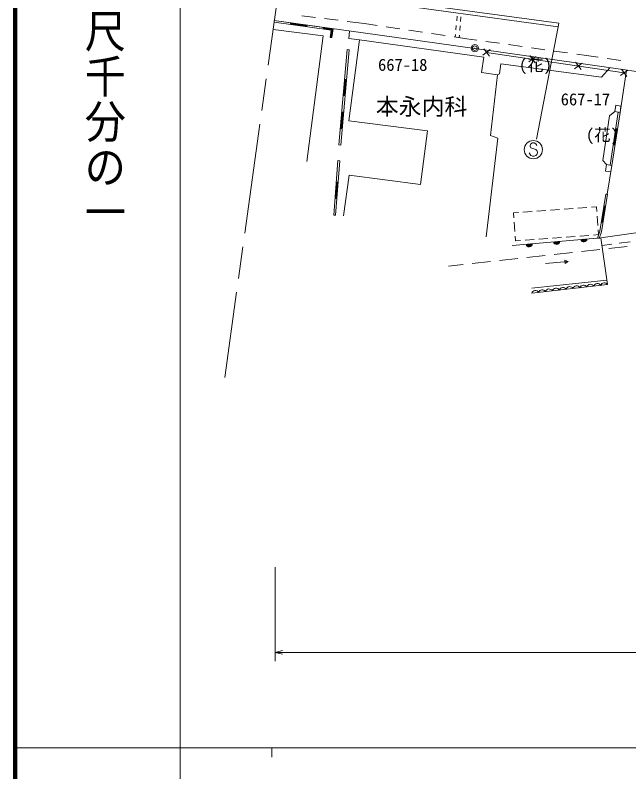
# Model space of a CAD drawing. Units: millimetres, scale not verified. Extents: x 40000 to 680000, y 20000 to 380000.
# Drawn here: x 40000 to 106974, y 202388 to 284926 of the extents above; entities that cross this region are included whole.
import ezdxf
from ezdxf.enums import TextEntityAlignment as Align

# ---------------------------------------------------------------- set-up
doc = ezdxf.new("R2010")
doc.units = ezdxf.units.MM
doc.header["$LTSCALE"] = 1000
doc.header["$PDMODE"] = 32
doc.header["$PDSIZE"] = 500
doc.linetypes.add('CHAIN', pattern=[18.5, 12, -1.5, 3.5, -1.5])
for name, color, linetype, lineweight in [('M-BGD', 7, 'Continuous', 13), ('M-BMK', 2, 'CHAIN', 13), ('M-BMK-ROW', 30, 'Continuous', 13), ('M-STR-HTXT', 7, 'Continuous', 13), ('M-TTL', 2, 'Continuous', 140), ('M-TTL-BAND', 7, 'Continuous', 13)]:
    doc.layers.add(name, color=color, linetype=linetype, lineweight=lineweight)
doc.layers.add('M-BMK-HTXT', color=7, linetype='Continuous')
doc.styles.add('@ＭＳ ゴシック', font='')
doc.styles.add('ＭＳ ゴシック', font='')
doc.styles.get('@ＭＳ ゴシック').set_extended_font_data('@MS Gothic')
doc.styles.get('ＭＳ ゴシック').set_extended_font_data('MS Gothic')

msp = doc.modelspace()

# ---------------------------------------------------------------- linework, layer by layer
at = {"layer": 'M-BGD'}
for p, q in [((71276, 284863), (72764, 284674)), ((88229, 284799), (88184, 284301)), ((68281, 284348), (68253, 284150)), ((68253, 284150), (74492, 283272)), ((68281, 284348), (74720, 283442)), ((70063, 284097), (70036, 283899)), ((70041, 283939), (71824, 283688)), ((70047, 283979), (71829, 283728)), ((70052, 284018), (71835, 283767)), ((70058, 284058), (71840, 283807)), ((73756, 284549), (75244, 284360)), ((76236, 284234), (78117, 283996)), ((78117, 283996), (79508, 283792)), ((88643, 284740), (88604, 284242)), ((71818, 283649), (71846, 283847)), ((73628, 283596), (73600, 283398)), ((74538, 283306), (73606, 283437)), ((73612, 283477), (74583, 283340)), ((74629, 283374), (73617, 283516)), ((73623, 283556), (74675, 283408)), ((74492, 283272), (74374, 282500)), ((74538, 283306), (74414, 282494)), ((74453, 282488), (74583, 283340)), ((74629, 283374), (74493, 282482)), ((74532, 282476), (74675, 283408)), ((74720, 283442), (74572, 282470)), ((80497, 283647), (81981, 283429)), ((82971, 283284), (84455, 283066)), ((88140, 283803), (88095, 283305)), ((88566, 283743), (88528, 283245)), ((74572, 282470), (74374, 282500)), ((74572, 282470), (74374, 282500)), ((85444, 282921), (86928, 282704)), ((87918, 282559), (89308, 282355)), ((88050, 282807), (88027, 282543)), ((88490, 282746), (88469, 282478)), ((89308, 282355), (90390, 282202)), ((91380, 282061), (92865, 281851)), ((93855, 281711), (95340, 281501)), ((75329, 270766), (76241, 281165)), ((75529, 270749), (76440, 281147)), ((76241, 281165), (76440, 281147)), ((91853, 281161), (91050, 280565)), ((91153, 281264), (91749, 280461)), ((91451, 280863), (106463, 278640)), ((96331, 281360), (97816, 281150)), ((98806, 281010), (100291, 280799)), ((101281, 280659), (102363, 280506)), ((96857, 280420), (96054, 279824)), ((96157, 280523), (96753, 279720)), ((102363, 280506), (103620, 280326)), ((104610, 280184), (106094, 279971)), ((101861, 279679), (101057, 279083)), ((101161, 279783), (101757, 278979)), ((106165, 279042), (106761, 278239)), ((106007, 274321), (106722, 278934)), ((106864, 278938), (106061, 278342)), ((75841, 276142), (75998, 277935)), ((75880, 276138), (76038, 277932)), ((75920, 276135), (76077, 277928)), ((76157, 277921), (75958, 277939)), ((75960, 276131), (76117, 277925)), ((75801, 276145), (76000, 276128)), ((75526, 272556), (75683, 274349)), ((75566, 272552), (75723, 274345)), ((75606, 272549), (75763, 274342)), ((75843, 274335), (75644, 274352)), ((75646, 272545), (75803, 274338)), ((105809, 274352), (104916, 268567)), ((106007, 274321), (105114, 268536)), ((106007, 274321), (105809, 274352)), ((75486, 272559), (75686, 272542)), ((105574, 272567), (105299, 270788)), ((105614, 272561), (105339, 270782)), ((105653, 272555), (105378, 270776)), ((105693, 272548), (105418, 270770)), ((105732, 272542), (105535, 272573)), ((75329, 270766), (75529, 270749)), ((96277, 270890), (96186, 270708)), ((96459, 270981), (96277, 270890)), ((96641, 270981), (96459, 270981)), ((96822, 270890), (96641, 270981)), ((96913, 270708), (96822, 270890)), ((105260, 270794), (105458, 270763)), ((96186, 270708), (96186, 270617)), ((96186, 270617), (96277, 270435)), ((96277, 270435), (96822, 270254)), ((96822, 270254), (96913, 270163)), ((96913, 270163), (97004, 269981)), ((97004, 269981), (97004, 269890)), ((96186, 269708), (96095, 269890)), ((96277, 269617), (96186, 269708)), ((96459, 269526), (96277, 269617)), ((96641, 269526), (96459, 269526)), ((96822, 269617), (96641, 269526)), ((96913, 269708), (96822, 269617)), ((97004, 269890), (96913, 269708)), ((74772, 263116), (75227, 269057)), ((74971, 263101), (75427, 269041)), ((75227, 269057), (75427, 269041)), ((104621, 265404), (105114, 268536)), ((105114, 268536), (104916, 268567)), ((74949, 264908), (75087, 266702)), ((74989, 264905), (75127, 266699)), ((75029, 264902), (75167, 266696)), ((75246, 266690), (75047, 266706)), ((75069, 264899), (75207, 266693)), ((103799, 261357), (104443, 265414)), ((103993, 261307), (104640, 265383)), ((104443, 265414), (104640, 265383)), ((74909, 264911), (75109, 264896)), ((103997, 262352), (104279, 264130)), ((104037, 262346), (104319, 264124)), ((104438, 264105), (104240, 264136)), ((94918, 263385), (94372, 263345)), ((94372, 263345), (94410, 262827)), ((96414, 263495), (95417, 263421)), ((97910, 263605), (96913, 263531)), ((99406, 263715), (98409, 263641)), ((100902, 263825), (99905, 263751)), ((102398, 263935), (101401, 263861)), ((103443, 264012), (102897, 263971)), ((103481, 263494), (103443, 264012)), ((104076, 262340), (104358, 264117)), ((104116, 262333), (104398, 264111)), ((74772, 263116), (74971, 263101)), ((103591, 261998), (103518, 262995)), ((94447, 262329), (94520, 261331)), ((103958, 262359), (104155, 262327)), ((94557, 260833), (94595, 260315)), ((101624, 260832), (102621, 260905)), ((103119, 260942), (103666, 260982)), ((103536, 260616), (103799, 261357)), ((103666, 260982), (103628, 261500)), ((103724, 260549), (103993, 261307)), ((94249, 259794), (103923, 260651)), ((94595, 260315), (95141, 260355)), ((95640, 260392), (96637, 260465)), ((97136, 260502), (98133, 260575)), ((98632, 260612), (99629, 260685)), ((100128, 260722), (101125, 260795)), ((103536, 260616), (103724, 260549)), ((103923, 260651), (104641, 255529)), ((105913, 260055), (107102, 260215)), ((101808, 259144), (103796, 259363)), ((104042, 259804), (105120, 259949)), ((104790, 259472), (106778, 259692)), ((92862, 258158), (94850, 258377)), ((95844, 258487), (97832, 258706)), ((98826, 258815), (100814, 259034)), ((87307, 257546), (88886, 257720)), ((89880, 257830), (91868, 258049)), ((97872, 257824), (100362, 258045)), ((99972, 258199), (100362, 258045)), ((100005, 257825), (99972, 258199)), ((100362, 258045), (100005, 257825)), ((96369, 255159), (104574, 256012)), ((104641, 255529), (96369, 254598))]:
    msp.add_line(p, q, dxfattribs=at)
for points in [[(78031, 286958), (99325, 284063), (99269, 283656), (77976, 286551)], [(106007, 274321), (106114, 275012), (105556, 275099), (105449, 274408)], [(105114, 268536), (105001, 267819), (104431, 267908), (104544, 268626)]]:
    msp.add_lwpolyline(points, close=True, dxfattribs=at)
for points in [[(68281, 284348), (77970, 282985), (90152, 281270), (102228, 279560), (111893, 278214), (130581, 275690), (152448, 272933)], [(71827, 268957), (73624, 282672), (68144, 283362)], [(76478, 283195), (76421, 282379), (77595, 282223), (91137, 280338), (90888, 278687), (92653, 278427), (91867, 271795), (92677, 271514), (91396, 260754)], [(75850, 263040), (76439, 267480), (84243, 266466), (84989, 272299), (76426, 273412), (77595, 282223)], [(92653, 278427), (92872, 278538), (93010, 279605), (103982, 278153), (104882, 279191)], [(104544, 268626), (104131, 269059), (104875, 273938), (105449, 274408)], [(103923, 260651), (108761, 261326), (108855, 261317)]]:
    msp.add_lwpolyline(points, dxfattribs=at)
msp.add_circle((96550, 270254), 1000, dxfattribs=at)
for centre, radius, start, end in [((99081, 260276), 354, 193.85871, 356.26389), ((99081, 260276), 283, 196.08275, 354.03985), ((99081, 260276), 212, 199.82908, 350.29352), ((99081, 260276), 142, 207.5408, 342.58179), ((99081, 260276), 100, 217.85847, 332.26413), ((102069, 260541), 354, 193.85871, 356.26389), ((102069, 260541), 283, 196.08275, 354.03985), ((102069, 260541), 212, 199.82908, 350.29352), ((102069, 260541), 142, 207.5408, 342.58179), ((102069, 260541), 100, 217.85847, 332.26413), ((96093, 260012), 354, 193.85871, 356.26389), ((96093, 260012), 283, 196.08275, 354.03985), ((96093, 260012), 212, 199.82908, 350.29352), ((96093, 260012), 142, 207.5408, 342.58179), ((96093, 260012), 100, 217.85847, 332.26413), ((98267, 254649), 411, 29.51995, 163.32554), ((99019, 254734), 411, 29.51995, 163.32554), ((99771, 254818), 411, 29.51995, 163.32554), ((100523, 254903), 411, 29.51995, 163.32554), ((101275, 254988), 411, 29.51995, 163.32554), ((102027, 255072), 411, 29.51995, 163.32554), ((102779, 255157), 411, 29.51995, 163.32554), ((103531, 255242), 411, 29.51995, 163.32554), ((104283, 255326), 411, 29.51995, 163.32554), ((96763, 254480), 411, 29.51995, 163.32554), ((97515, 254564), 411, 29.51995, 163.32554)]:
    msp.add_arc(centre, radius, start, end, dxfattribs=at)
at = {"layer": 'M-BMK'}
msp.add_line((69254, 291365), (62879, 245405), dxfattribs=at)
at = {"layer": 'M-BMK-ROW'}
msp.add_circle((90158, 281323), 400, dxfattribs=at)
msp.add_point((90158, 281323), dxfattribs=at)
at = {"layer": 'M-STR-HTXT'}
for p, q in [((99269, 283656), (96905, 271393)), ((68388, 224697), (68388, 214444)), ((68388, 215409), (69188, 215609)), ((152224, 215409), (68388, 215409)), ((68388, 215409), (69188, 215209))]:
    msp.add_line(p, q, dxfattribs=at)
at = {"layer": 'M-TTL'}
msp.add_line((40000, 380000), (40000, 20000), dxfattribs=at)
at = {"layer": 'M-TTL-BAND'}
for p, q in [((58000, 370000), (58000, 20000)), ((40000, 205000), (579000, 205000)), ((68000, 205000), (68000, 204000))]:
    msp.add_line(p, q, dxfattribs=at)

# ---------------------------------------------------------------- texts
at = {"layer": 'M-BGD', "style": 'ＭＳ ゴシック'}
for s, height, p in [('(花)', 1320, (96779, 279494)), ('本永内科', 1833, (84353, 274952)), ('(花)', 1320, (104087, 271869))]:
    msp.add_text(s, height=height, dxfattribs=at).set_placement(p, align=Align.MIDDLE_CENTER)
at = {"layer": 'M-BMK-HTXT', "style": 'ＭＳ ゴシック'}
for s, p in [('667-18', (82297, 278454)), ('667-17', (102233, 274688))]:
    msp.add_text(s, height=1320, dxfattribs=at).set_placement(p, align=Align.BOTTOM_CENTER)
at = {"layer": 'M-TTL-BAND', "style": '@ＭＳ ゴシック', "width": 1.1}
msp.add_text('縮尺千分の一', height=3290, rotation=270, dxfattribs=at).set_placement((49777, 261030), align=Align.MIDDLE_RIGHT)

doc.saveas('drawing.dxf')
